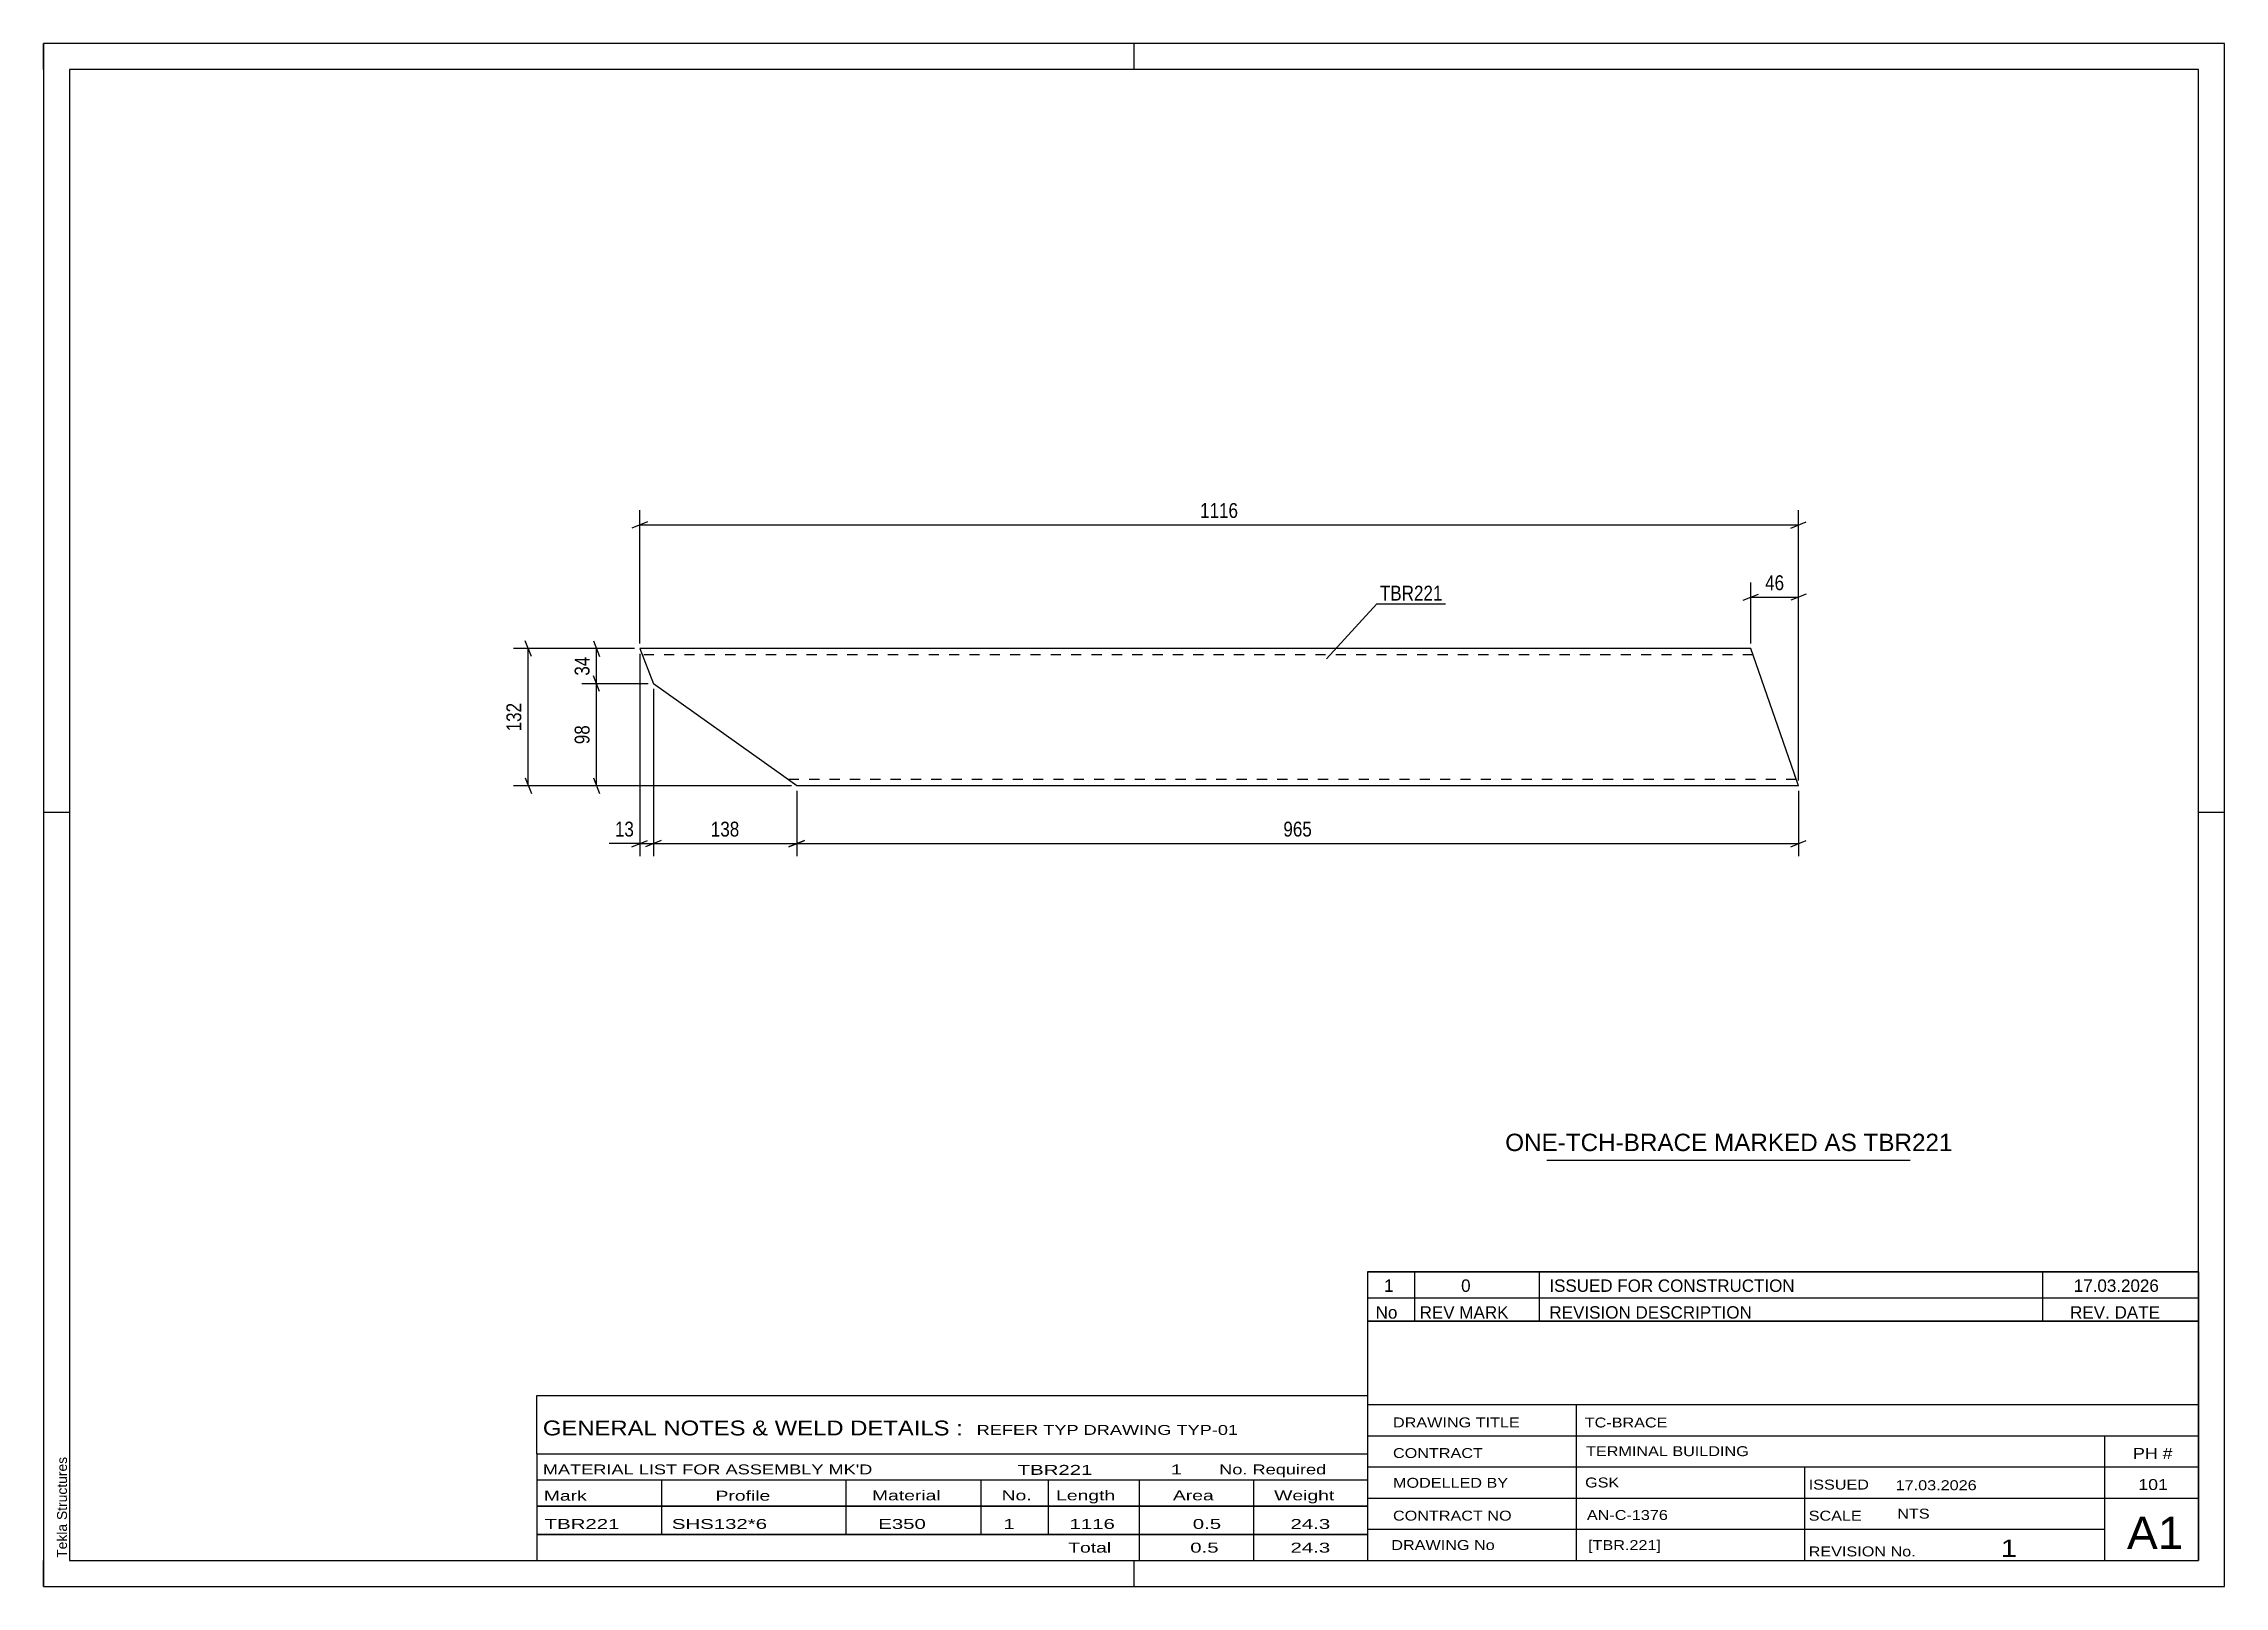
# Model space of a CAD drawing. Header units: millimetres. Extents: x 0 to 420, y 0 to 297.
import ezdxf

# ---------------------------------------------------------------- set-up
doc = ezdxf.new("R2010")
doc.units = ezdxf.units.MM
doc.linetypes.add('DXK_LINE_DOT2', pattern=[3.9198, 1.9599, -1.9599])
doc.styles.add('Arial', font='ARIAL.TTF', dxfattribs={"height": 0.2})
doc.styles.add('Arial Narrow', font='ARIALN.TTF', dxfattribs={"height": 0.2})

# ---------------------------------------------------------------- blocks, each defined once
blk = doc.blocks.new('Unknown-580740138-1161')
at = {"color": 5, "linetype": 'Continuous'}
for p, q in [((420, 297), (0, 297)), ((0, 297), (0, 0)), ((0, 292), (0, 297)), ((210, 292), (210, 297)), ((420, 0), (420, 297)), ((415, 292), (5, 292)), ((5, 292), (5, 5)), ((415, 5), (415, 292)), ((5, 149), (0, 149)), ((420, 149), (415, 149)), ((0, 0), (0, 5)), ((5, 5), (415, 5)), ((210, 0), (210, 5)), ((0, 0), (420, 0))]:
    blk.add_line(p, q, dxfattribs=at)
at = {"color": 174, "linetype": 'Continuous', "style": 'Arial'}
blk.add_text('Tekla Structures', height=1.9102, rotation=90, dxfattribs=at).set_placement((4.5, 5.5))
blk = doc.blocks.new('Part-580740138-1270 - 1252')
at = {"color": 2, "linetype": 'Continuous'}
for p, q in [((328.79, 180.54), (114.81, 180.54)), ((114.81, 180.54), (117.44, 173.78)), ((337.13, 156.54), (328.79, 180.54)), ((141.68, 156.54), (117.44, 173.78)), ((145.05, 154.14), (141.68, 156.54)), ((337.97, 154.14), (337.13, 156.54)), ((337.97, 154.14), (145.05, 154.14))]:
    blk.add_line(p, q, dxfattribs=at)
at = {"color": 7, "linetype": 'DXK_LINE_DOT2'}
for p, q in [((329.21, 179.34), (115.27, 179.34)), ((144.79, 154.32), (141.68, 156.54)), ((337.52, 155.43), (337.29, 156.08)), ((337.55, 155.34), (337.52, 155.43)), ((337.55, 155.34), (143.36, 155.34))]:
    blk.add_line(p, q, dxfattribs=at)
blk = doc.blocks.new('StraightDimension-580740138-1384 - 1252')
at = {"color": 7, "linetype": 'Continuous'}
for p, q in [((114.81, 181.54), (114.81, 207.19)), ((337.97, 155.14), (337.97, 207.19)), ((116.31, 204.94), (113.31, 203.74)), ((114.81, 204.34), (337.97, 204.34)), ((336.47, 203.74), (339.47, 204.94))]:
    blk.add_line(p, q, dxfattribs=at)
at = {"color": 0}
blk.add_wipeout([(230.64, 205.09), (230.64, 209.29), (222.13, 209.29), (222.13, 205.09)], dxfattribs=at)
at = {"color": 3, "style": 'Arial Narrow'}
blk.add_text('1116', height=2.863, dxfattribs=at).set_placement((222.73, 205.69))
blk = doc.blocks.new('StraightDimension-580740138-1413 - 1252')
at = {"color": 7, "linetype": 'Continuous'}
for p, q in [((105.89, 182.04), (107.09, 179.04)), ((113.81, 180.54), (103.64, 180.54)), ((106.49, 173.78), (106.49, 180.54)), ((116.44, 173.78), (103.64, 173.78)), ((107.09, 172.28), (105.89, 175.28))]:
    blk.add_line(p, q, dxfattribs=at)
at = {"color": 0}
blk.add_wipeout([(105.74, 179.59), (101.54, 179.59), (101.54, 174.73), (105.74, 174.73)], dxfattribs=at)
at = {"color": 3, "style": 'Arial Narrow'}
blk.add_text('34', height=2.863, rotation=90.0002, dxfattribs=at).set_placement((105.14, 175.33))
blk = doc.blocks.new('StraightDimension-580740138-1414 - 1252')
at = {"color": 7, "linetype": 'Continuous'}
for p, q in [((116.44, 173.78), (103.64, 173.78)), ((107.09, 172.28), (105.89, 175.28)), ((106.49, 154.14), (106.49, 173.78)), ((105.89, 155.64), (107.09, 152.64)), ((144.05, 154.14), (103.64, 154.14))]:
    blk.add_line(p, q, dxfattribs=at)
at = {"color": 0}
blk.add_wipeout([(105.74, 166.39), (101.54, 166.39), (101.54, 161.53), (105.74, 161.53)], dxfattribs=at)
at = {"color": 3, "style": 'Arial Narrow'}
blk.add_text('98', height=2.863, rotation=90.0002, dxfattribs=at).set_placement((105.14, 162.13))
blk = doc.blocks.new('StraightDimension-580740138-1487 - 1252')
at = {"color": 7, "linetype": 'Continuous'}
for p, q in [((328.79, 181.54), (328.79, 193.28)), ((337.97, 155.14), (337.97, 193.28)), ((327.29, 189.83), (330.29, 191.03)), ((328.79, 190.43), (337.97, 190.43)), ((339.47, 191.03), (336.47, 189.83))]:
    blk.add_line(p, q, dxfattribs=at)
at = {"color": 0}
blk.add_wipeout([(335.81, 191.18), (335.81, 195.38), (330.95, 195.38), (330.95, 191.18)], dxfattribs=at)
at = {"color": 3, "style": 'Arial Narrow'}
blk.add_text('46', height=2.863, dxfattribs=at).set_placement((331.55, 191.78))
blk = doc.blocks.new('StraightDimension-580740138-1506 - 1252')
at = {"color": 7, "linetype": 'Continuous'}
for p, q in [((145.05, 153.14), (145.05, 140.6)), ((337.97, 153.14), (337.97, 140.6)), ((146.55, 143.6), (143.55, 142.4)), ((145.05, 143), (337.97, 143)), ((336.47, 142.4), (339.47, 143.6))]:
    blk.add_line(p, q, dxfattribs=at)
at = {"color": 0}
blk.add_wipeout([(244.85, 143.75), (244.85, 147.95), (238.17, 147.95), (238.17, 143.75)], dxfattribs=at)
at = {"color": 3, "style": 'Arial Narrow'}
blk.add_text('965', height=2.863, dxfattribs=at).set_placement((238.77, 144.35))
blk = doc.blocks.new('StraightDimension-580740138-1507 - 1252')
at = {"color": 7, "linetype": 'Continuous'}
for p, q in [((117.44, 172.78), (117.44, 140.6)), ((145.05, 153.14), (145.05, 140.6)), ((118.94, 143.6), (115.94, 142.4)), ((117.44, 143), (145.05, 143)), ((143.55, 142.4), (146.55, 143.6))]:
    blk.add_line(p, q, dxfattribs=at)
at = {"color": 0}
blk.add_wipeout([(134.59, 143.75), (134.59, 147.95), (127.9, 147.95), (127.9, 143.75)], dxfattribs=at)
at = {"color": 3, "style": 'Arial Narrow'}
blk.add_text('138', height=2.863, dxfattribs=at).set_placement((128.5, 144.35))
blk = doc.blocks.new('StraightDimension-580740138-1508 - 1252')
at = {"color": 7, "linetype": 'Continuous'}
for p, q in [((114.81, 179.54), (114.81, 140.6)), ((117.44, 172.78), (117.44, 140.6)), ((113.31, 142.4), (116.31, 143.6)), ((114.81, 143), (117.44, 143)), ((118.94, 143.6), (115.94, 142.4))]:
    blk.add_line(p, q, dxfattribs=at)
at = {"color": 0}
blk.add_wipeout([(114.28, 143.75), (114.28, 147.95), (109.43, 147.95), (109.43, 143.75)], dxfattribs=at)
at = {"color": 7, "linetype": 'Continuous'}
blk.add_line((114.81, 143), (108.9, 143), dxfattribs=at)
blk.add_line((114.81, 143), (108.9, 143), dxfattribs=at)
at = {"color": 3, "style": 'Arial Narrow'}
blk.add_text('13', height=2.863, dxfattribs=at).set_placement((110.03, 144.35))
blk = doc.blocks.new('StraightDimension-580740138-1560 - 1252')
at = {"color": 7, "linetype": 'Continuous'}
for p, q in [((93.94, 179.04), (92.74, 182.04)), ((113.81, 180.54), (90.49, 180.54)), ((93.34, 154.14), (93.34, 180.54)), ((92.74, 155.64), (93.94, 152.64)), ((144.05, 154.14), (90.49, 154.14))]:
    blk.add_line(p, q, dxfattribs=at)
at = {"color": 0}
blk.add_wipeout([(92.59, 170.68), (88.39, 170.68), (88.39, 164), (92.59, 164)], dxfattribs=at)
at = {"color": 3, "style": 'Arial Narrow'}
blk.add_text('132', height=2.863, rotation=90.0002, dxfattribs=at).set_placement((91.99, 164.6))
blk = doc.blocks.new('Unknown-580740138-1608')
at = {"color": 7, "linetype": 'Continuous'}
for p, q in [((255, 51.05), (255, 5)), ((255, 51.05), (415, 51.05)), ((415, 51), (415, 5)), ((255, 35), (415, 35)), ((295.14, 35), (295.14, 5)), ((255, 29), (415, 29)), ((397, 5.05), (397, 29.05)), ((255, 23), (415, 23)), ((339.14, 23), (339.14, 5)), ((255, 17), (415, 17)), ((255, 11), (397, 11)), ((255, 5), (415, 5))]:
    blk.add_line(p, q, dxfattribs=at)
at = {"color": 7, "style": 'Arial Narrow'}
for s, height, width, p in [('DRAWING TITLE', 1.9089, 1.425378, (259.88, 30.61)), ('TC-BRACE', 1.909, 1.425378, (296.81, 30.59)), ('CONTRACT', 1.909, 1.425378, (259.88, 24.71)), ('TERMINAL BUILDING', 1.9089, 1.425378, (297.06, 25.07)), ('MODELLED BY', 1.9089, 1.425378, (259.88, 18.98)), ('GSK', 1.909, 1.425378, (296.88, 19.04)), ('ISSUED', 1.909, 1.425378, (339.94, 18.64)), ('17.03.2026', 1.909, 1.425378, (356.69, 18.52)), ('CONTRACT NO', 1.9089, 1.425378, (259.88, 12.66)), ('AN-C-1376', 1.909, 1.425378, (297.23, 12.78)), ('SCALE', 1.909, 1.425378, (339.94, 12.65)), ('A1', 6.204, 1.25, (401.24, 7.2)), ('DRAWING No', 1.909, 1.425378, (259.56, 7)), ('[TBR.221]', 1.909, 1.425378, (297.46, 6.99)), ('1', 3.34, 1.5, (376.91, 5.68)), ('REVISION No.', 1.9089, 1.425378, (339.94, 5.77))]:
    blk.add_text(s, height=height, dxfattribs=dict(at, width=width)).set_placement(p)
at = {"color": 7, "linetype": 'Continuous', "style": 'Arial Narrow'}
for s, height, width, p in [('PH #', 2.1, 1.42538, (402.4, 24.55)), ('101', 2.1, 1.42538, (403.41, 18.55)), ('NTS', 1.909, 1.425378, (357, 13.05))]:
    blk.add_text(s, height=height, dxfattribs=dict(at, width=width)).set_placement(p)
blk = doc.blocks.new('Unknown-580740138-1609')
at = {"color": 7, "linetype": 'Continuous'}
for p, q in [((255, 60.55), (415, 60.55)), ((415, 60.55), (255, 60.55)), ((255, 60.55), (255, 55.55)), ((264, 60.55), (264, 55.55)), ((288, 60.55), (288, 55.55)), ((385, 60.55), (385, 55.55)), ((415, 60.55), (415, 55.55)), ((255, 55.55), (415, 55.55)), ((255, 55.55), (255, 51.05)), ((255, 55.55), (415, 55.55)), ((264, 55.55), (264, 51.05)), ((288, 55.55), (288, 51.05)), ((385, 55.55), (385, 51.05)), ((415, 55.55), (415, 51.05)), ((415, 51.05), (255, 51.05))]:
    blk.add_line(p, q, dxfattribs=at)
at = {"color": 7, "linetype": 'Continuous', "style": 'Arial Narrow'}
for s, height, width, p in [('1', 2.39, 1.196471, (258.16, 56.7)), ('0', 2.39, 1.196471, (273, 56.7)), ('ISSUED FOR CONSTRUCTION', 2.3861, 1.196471, (290, 56.7)), ('17.03.2026', 2.386, 1.196471, (391, 56.7)), ('No', 2.386, 1.2, (256.54, 51.55)), ('REV MARK', 2.386, 1.2, (265, 51.55)), ('REVISION DESCRIPTION', 2.3861, 1.2, (290, 51.55)), ('REV. DATE', 2.386, 1.2, (390.28, 51.55))]:
    blk.add_text(s, height=height, dxfattribs=dict(at, width=width)).set_placement(p)
blk = doc.blocks.new('Unknown-580740138-1610')
at = {"color": 7, "linetype": 'Continuous'}
for p, q in [((95, 36.75), (255, 36.75)), ((95, 25.5), (95, 36.75)), ((255, 36.75), (255, 25.5)), ((95, 25.5), (255, 25.5)), ((95, 25.5), (95, 20.5)), ((255, 25.5), (255, 20.5)), ((95, 20.5), (255, 20.5)), ((95, 20.5), (95, 15.5)), ((119, 20.5), (119, 15.5)), ((154.5, 20.5), (154.5, 15.5)), ((180.5, 20.5), (180.5, 15.5)), ((193.5, 20.5), (193.5, 15.5)), ((211, 20.5), (211, 15.5)), ((233, 20.5), (233, 15.5)), ((255, 20.5), (255, 15.5)), ((95, 15.5), (255, 15.5)), ((95, 15.45), (95, 10.05)), ((95, 15.45), (255, 15.45)), ((119, 15.5), (119, 10)), ((154.5, 15.5), (154.5, 10)), ((180.5, 15.5), (180.5, 10)), ((193.5, 15.5), (193.5, 10)), ((211, 15.5), (211, 10)), ((233, 15.5), (233, 10)), ((255, 15.45), (255, 10.05)), ((95, 10.05), (255, 10.05)), ((95, 10), (255, 10)), ((95, 10), (95, 5)), ((211, 10), (211, 5)), ((233, 10), (233, 5)), ((255, 10), (255, 5)), ((95, 5), (255, 5))]:
    blk.add_line(p, q, dxfattribs=at)
at = {"color": 7, "style": 'Arial Narrow'}
for s, height, width, p in [('GENERAL NOTES & WELD DETAILS :', 2.8633, 1.4, (96.15, 29.06)), ('REFER TYP DRAWING TYP-01', 1.9089, 1.6, (179.7, 29.16)), ("MATERIAL LIST FOR ASSEMBLY MK'D", 1.9089, 1.6, (96.15, 21.56)), ('TBR221', 1.909, 1.794707, (187.59, 21.47)), ('1', 1.91, 1.794707, (217.08, 21.56)), ('No. Required', 1.9089, 1.6, (226.41, 21.56)), ('Mark', 1.909, 1.7, (96.34, 16.5)), ('Profile', 1.909, 1.7, (129.41, 16.5)), ('Material', 1.909, 1.7, (159.54, 16.56)), ('No.', 1.909, 1.7, (184.5, 16.56)), ('Length', 1.909, 1.7, (195, 16.56)), ('Area', 1.909, 1.7, (217.5, 16.56)), ('Weight', 1.909, 1.7, (237, 16.56))]:
    blk.add_text(s, height=height, dxfattribs=dict(at, width=width)).set_placement(p)
at = {"color": 7, "linetype": 'Continuous', "style": 'Arial Narrow'}
for s, height, width, p in [('TBR221', 1.909, 1.794707, (96.5, 11.06)), ('SHS132*6', 1.909, 1.794707, (121, 11.06)), ('E350', 1.909, 1.794707, (160.74, 11.06)), ('1', 1.91, 1.794707, (184.86, 11.06)), ('1116', 1.909, 1.794707, (197.58, 11.06)), ('0.5', 1.909, 1.794707, (221.32, 11.06)), ('24.3', 1.909, 1.794707, (240.14, 11.06)), ('Total', 1.909, 1.7, (197.33, 6.5)), ('0.5', 1.909, 1.794707, (220.83, 6.5)), ('24.3', 1.909, 1.794707, (240.14, 6.5))]:
    blk.add_text(s, height=height, dxfattribs=dict(at, width=width)).set_placement(p)
blk = doc.blocks.new('Unknown-580740138-1611')
at = {"color": 7, "linetype": 'Continuous'}
blk.add_line((289.5, 82.05), (359.5, 82.05), dxfattribs=at)
at = {"color": 7, "style": 'Arial'}
blk.add_text('ONE-TCH-BRACE MARKED AS TBR221', height=3.3428, dxfattribs=at).set_placement((281.49, 83.8))
blk = doc.blocks.new('Mark-580740138-1265 - 1252')
at = {"color": 0}
blk.add_wipeout([(269.42, 189.78), (269.42, 192.78), (257.36, 192.78), (257.36, 189.78)], dxfattribs=at)
blk.add_wipeout([(269.42, 189.78), (269.42, 192.78), (257.36, 192.78), (257.36, 189.78)], dxfattribs=at)
at = {"color": 30, "linetype": 'Continuous'}
for p, q in [((247.07, 178.57), (256.76, 189.18)), ((256.76, 189.18), (270.02, 189.18))]:
    blk.add_line(p, q, dxfattribs=at)
at = {"color": 3, "style": 'Arial Narrow'}
blk.add_text('TBR221', height=2.863, dxfattribs=at).set_placement((257.36, 189.78))

msp = doc.modelspace()

# ---------------------------------------------------------------- block references
for name in ['Unknown-580740138-1161', 'Part-580740138-1270 - 1252', 'Unknown-580740138-1611', 'Unknown-580740138-1609', 'Unknown-580740138-1608', 'Unknown-580740138-1610']:
    msp.add_blockref(name, (0, 0))

# ---------------------------------------------------------------- next in the draw order: block references
msp.add_blockref('StraightDimension-580740138-1384 - 1252', (0, 0))

# ---------------------------------------------------------------- next in the draw order: block references
for name in ['StraightDimension-580740138-1487 - 1252', 'Mark-580740138-1265 - 1252', 'StraightDimension-580740138-1413 - 1252']:
    msp.add_blockref(name, (0, 0))

# ---------------------------------------------------------------- next in the draw order: block references
msp.add_blockref('StraightDimension-580740138-1414 - 1252', (0, 0))

# ---------------------------------------------------------------- next in the draw order: block references
msp.add_blockref('StraightDimension-580740138-1506 - 1252', (0, 0))

# ---------------------------------------------------------------- next in the draw order: block references
msp.add_blockref('StraightDimension-580740138-1507 - 1252', (0, 0))

# ---------------------------------------------------------------- next in the draw order: block references
msp.add_blockref('StraightDimension-580740138-1508 - 1252', (0, 0))

# ---------------------------------------------------------------- next in the draw order: block references
msp.add_blockref('StraightDimension-580740138-1560 - 1252', (0, 0))

doc.saveas('drawing.dxf')
